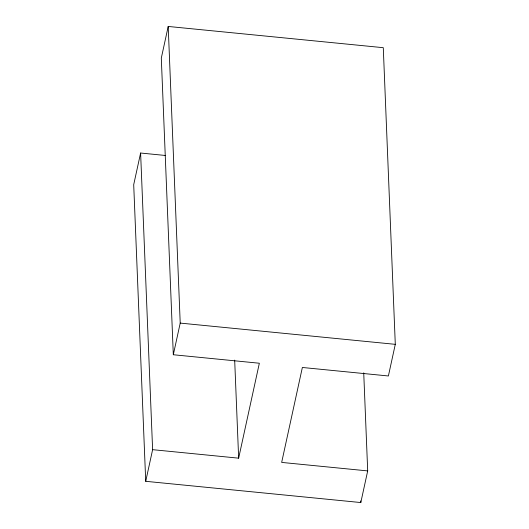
<?xml version="1.0" encoding="UTF-8"?>
<svg xmlns="http://www.w3.org/2000/svg" width="529" height="529" viewBox="0 0 529 529"><rect width="100%" height="100%" fill="white"/><g stroke="black" fill="none" stroke-linecap="round" stroke-linejoin="round"><path stroke-width="0.79" d="M165.187 155.453L140.608 153.026L133.705 184.667L145.72 481.311L360.798 502.55L367.695 470.909L363.727 372.846M367.695 470.909L281.666 462.412L302.363 367.476L388.392 375.974L395.295 344.333L383.28 47.689L168.202 26.45L161.305 58.091L173.314 354.741L259.349 363.231L238.652 458.167L152.617 449.67L140.608 153.026M145.72 481.311L152.617 449.67M173.314 354.741L180.217 323.093L168.202 26.45M180.217 323.093L395.295 344.333M360.725 500.903L360.798 502.55M234.678 360.11L238.652 458.167"/></g></svg>
